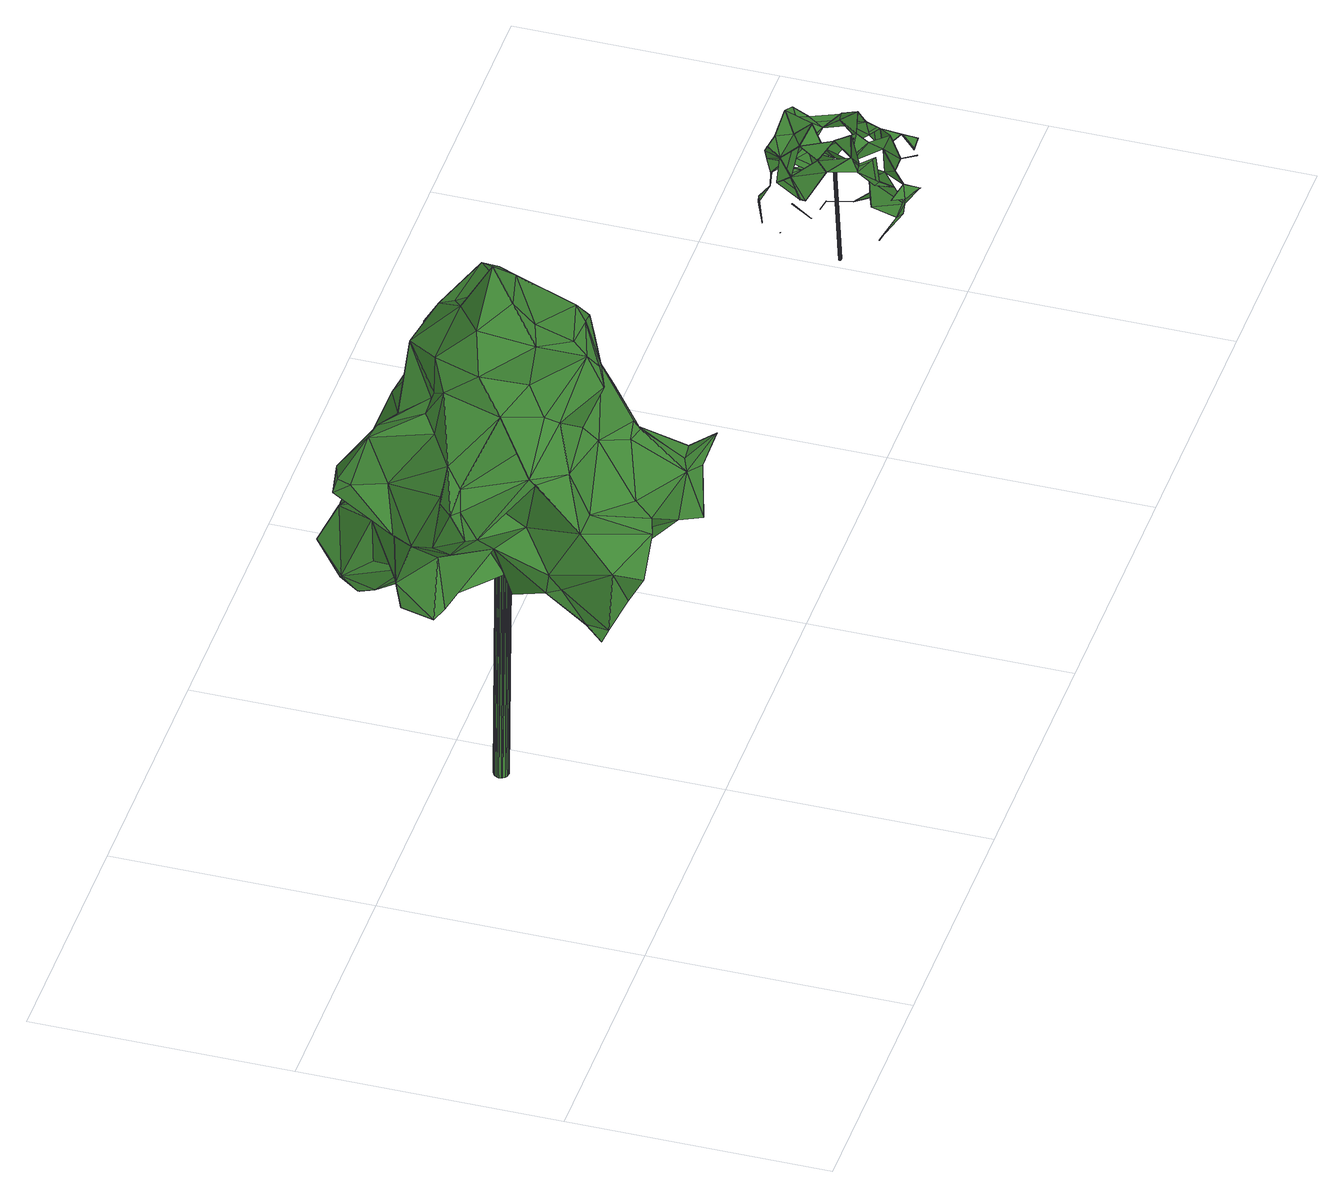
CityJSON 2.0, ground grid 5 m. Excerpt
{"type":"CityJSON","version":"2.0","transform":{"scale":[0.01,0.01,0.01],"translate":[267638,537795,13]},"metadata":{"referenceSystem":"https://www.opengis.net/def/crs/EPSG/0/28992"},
"CityObjects":{
"tree1":{"type":"SolitaryVegetationObject","attributes":{"gtid":356,"crown_width_m":6.36,"crown_median_z":20.13,"crown_r50_m":0.296,"crown_porosity":0.908,"trunk_H_m":6.74,"trunk_DBH_m":0.291,"trunk_radius_m":0.146,"trunk_base_height_m":13.39,"original_gtid":"357"},"geometry":[{"type":"Solid","lod":"3","boundaries":[[[[0,1,2]],[[3,4,5]],[[3,5,6]],[[7,8,9]],[[10,11,12]],[[13,14,15]],[[16,17,18]],[[19,20,21]],[[21,20,22]],[[23,24,25]],[[26,27,28]],[[29,30,31]],[[31,30,32]],[[19,16,18]],[[33,16,19]],[[27,34,35]],[[36,37,38]],[[39,40,41]],[[42,43,44]],[[45,43,42]],[[46,47,48]],[[49,50,51]],[[39,52,40]],[[53,54,26]],[[55,56,57]],[[58,59,60]],[[61,22,50]],[[62,63,64]],[[65,66,67]],[[56,55,58]],[[68,69,59]],[[70,0,71]],[[7,62,72]],[[50,22,73]],[[74,75,60]],[[58,68,59]],[[76,77,78]],[[59,74,60]],[[79,80,81]],[[82,83,84]],[[85,86,87]],[[65,67,88]],[[89,90,82]],[[91,92,93]],[[94,13,15]],[[70,1,0]],[[77,95,96]],[[22,97,15]],[[61,21,22]],[[98,85,99]],[[98,86,85]],[[100,101,102]],[[19,21,33]],[[103,104,105]],[[97,94,15]],[[106,38,37]],[[61,16,33]],[[21,61,33]],[[107,19,108]],[[38,109,110]],[[50,111,16]],[[50,16,61]],[[112,113,114]],[[115,113,112]],[[68,76,116]],[[25,106,117]],[[118,119,120]],[[57,121,122]],[[123,64,124]],[[35,28,27]],[[70,125,8]],[[126,9,8]],[[127,128,12]],[[12,129,127]],[[62,7,63]],[[130,131,132]],[[133,134,85]],[[8,125,129]],[[135,136,137]],[[127,129,125]],[[90,89,63]],[[138,32,139]],[[140,141,34]],[[142,86,143]],[[144,145,146]],[[147,109,148]],[[149,150,91]],[[41,91,150]],[[140,34,151]],[[140,151,141]],[[0,152,71]],[[97,22,20]],[[46,123,124]],[[111,150,149]],[[78,116,76]],[[8,72,70]],[[56,58,60]],[[153,100,69]],[[153,69,116]],[[154,155,137]],[[14,13,151]],[[57,156,157]],[[76,68,77]],[[122,158,96]],[[159,67,160]],[[161,23,131]],[[3,116,162]],[[3,162,163]],[[90,83,82]],[[66,164,160]],[[32,165,31]],[[63,7,135]],[[90,63,135]],[[166,97,105]],[[167,110,147]],[[168,110,167]],[[12,169,139]],[[170,139,169]],[[56,171,57]],[[156,57,171]],[[172,145,164]],[[104,132,117]],[[173,100,153]],[[47,124,134]],[[58,55,77]],[[95,77,55]],[[58,77,68]],[[77,96,78]],[[174,96,175]],[[115,161,113]],[[123,62,64]],[[26,54,118]],[[152,120,71]],[[98,99,45]],[[25,132,176]],[[25,117,132]],[[18,17,177]],[[78,96,178]],[[174,178,96]],[[179,180,155]],[[180,179,181]],[[81,148,79]],[[117,141,182]],[[106,141,117]],[[148,81,147]],[[112,31,115]],[[160,67,66]],[[183,184,51]],[[51,184,185]],[[26,44,27]],[[186,70,72]],[[31,112,146]],[[31,146,29]],[[166,105,104]],[[27,44,43]],[[187,188,49]],[[51,187,49]],[[97,182,94]],[[120,152,189]],[[66,155,154]],[[2,190,0]],[[152,0,190]],[[46,191,192]],[[2,192,190]],[[66,65,193]],[[122,121,194]],[[122,194,103]],[[99,41,187]],[[182,151,94]],[[154,195,196]],[[137,195,154]],[[185,187,51]],[[7,72,8]],[[197,59,69]],[[146,145,29]],[[26,28,53]],[[174,177,17]],[[198,99,85]],[[114,199,144]],[[200,80,119]],[[15,14,184]],[[75,159,156]],[[160,156,159]],[[120,119,127]],[[24,109,38]],[[183,15,184]],[[201,185,184]],[[178,174,202]],[[41,99,39]],[[131,130,203]],[[12,204,169]],[[79,169,204]],[[81,200,205]],[[147,81,205]],[[28,35,53]],[[98,45,86]],[[200,119,205]],[[31,165,115]],[[120,127,71]],[[191,190,192]],[[80,200,81]],[[147,110,109]],[[206,207,208]],[[66,179,155]],[[124,209,46]],[[210,211,83]],[[180,211,210]],[[92,41,40]],[[92,91,41]],[[97,166,182]],[[60,75,56]],[[212,213,214]],[[121,213,212]],[[80,215,119]],[[127,119,215]],[[102,75,74]],[[100,102,74]],[[203,208,216]],[[214,208,203]],[[201,184,14]],[[217,147,54]],[[217,54,53]],[[119,118,54]],[[119,54,205]],[[218,219,43]],[[30,195,32]],[[10,32,195]],[[8,11,126]],[[128,215,12]],[[135,83,90]],[[210,83,135]],[[23,109,24]],[[148,109,23]],[[127,215,128]],[[9,135,7]],[[124,47,209]],[[107,105,20]],[[108,105,107]],[[25,24,38]],[[23,169,148]],[[178,202,163]],[[99,218,45]],[[48,47,87]],[[53,35,217]],[[35,34,217]],[[219,220,43]],[[10,195,137]],[[221,121,57]],[[38,110,36]],[[197,69,100]],[[138,139,170]],[[30,172,196]],[[164,196,172]],[[55,96,95]],[[122,96,55]],[[20,105,97]],[[106,25,38]],[[82,64,89]],[[161,165,23]],[[1,123,2]],[[130,132,104]],[[106,37,141]],[[133,87,47]],[[133,85,87]],[[5,4,198]],[[141,151,182]],[[183,22,15]],[[79,148,169]],[[142,190,48]],[[142,152,190]],[[199,216,144]],[[117,182,166]],[[199,161,216]],[[66,196,164]],[[66,154,196]],[[172,29,145]],[[157,156,207]],[[198,4,52]],[[108,103,105]],[[75,102,159]],[[174,93,92]],[[63,89,64]],[[46,209,47]],[[71,125,70]],[[84,124,64]],[[84,64,82]],[[165,161,115]],[[174,108,177]],[[30,196,195]],[[34,27,220]],[[180,135,137]],[[126,135,9]],[[175,222,108]],[[223,108,222]],[[122,222,158]],[[144,146,112]],[[144,112,114]],[[29,172,30]],[[94,151,13]],[[45,143,86]],[[45,218,43]],[[137,155,180]],[[216,207,144]],[[145,207,156]],[[87,86,48]],[[142,48,86]],[[145,144,207]],[[48,191,46]],[[41,188,187]],[[150,188,41]],[[57,122,55]],[[108,174,175]],[[49,188,111]],[[103,194,104]],[[93,149,91]],[[51,73,183]],[[165,138,23]],[[43,220,27]],[[117,166,104]],[[79,204,80]],[[215,80,204]],[[215,204,12]],[[207,216,208]],[[114,113,199]],[[199,113,161]],[[205,54,147]],[[156,164,145]],[[156,160,164]],[[224,153,6]],[[197,74,59]],[[65,88,225]],[[3,6,153]],[[203,216,161]],[[203,161,131]],[[130,104,212]],[[174,17,93]],[[42,143,45]],[[142,143,42]],[[212,214,130]],[[203,130,214]],[[135,126,136]],[[111,17,16]],[[149,17,111]],[[99,187,226]],[[34,167,217]],[[167,147,217]],[[10,227,32]],[[139,32,227]],[[189,228,120]],[[126,11,136]],[[10,136,11]],[[181,224,211]],[[181,211,180]],[[50,73,51]],[[210,135,180]],[[11,8,129]],[[201,220,185]],[[34,220,201]],[[78,162,116]],[[1,186,123]],[[62,123,186]],[[168,167,34]],[[186,1,70]],[[229,3,153]],[[229,153,116]],[[221,213,121]],[[169,138,170]],[[169,23,138]],[[32,138,165]],[[12,227,10]],[[139,227,12]],[[183,73,22]],[[44,228,230]],[[127,125,71]],[[186,72,62]],[[6,83,224]],[[6,5,83]],[[84,83,5]],[[231,99,198]],[[46,192,123]],[[168,34,141]],[[173,153,181]],[[224,181,153]],[[173,225,100]],[[162,78,178]],[[162,178,163]],[[96,158,175]],[[93,17,149]],[[25,176,23]],[[173,181,225]],[[101,100,225]],[[101,225,88]],[[229,116,3]],[[218,220,219]],[[185,220,218]],[[2,123,192]],[[50,49,111]],[[163,52,4]],[[163,4,3]],[[223,222,122]],[[218,226,185]],[[185,226,187]],[[218,99,226]],[[176,132,23]],[[23,132,131]],[[108,223,103]],[[212,194,121]],[[104,194,212]],[[122,103,223]],[[12,11,129]],[[75,156,171]],[[75,171,56]],[[224,83,211]],[[39,198,52]],[[231,39,99]],[[231,198,39]],[[157,207,206]],[[137,136,10]],[[47,134,133]],[[84,134,124]],[[85,134,198]],[[5,198,134]],[[5,134,84]],[[142,230,189]],[[168,141,110]],[[141,36,110]],[[37,36,141]],[[159,102,101]],[[42,230,142]],[[44,230,42]],[[118,120,228]],[[189,230,228]],[[142,189,152]],[[26,228,44]],[[118,228,26]],[[150,111,188]],[[20,19,232]],[[163,92,40]],[[163,40,52]],[[116,69,68]],[[101,88,67]],[[101,67,159]],[[193,225,181]],[[65,225,193]],[[197,100,74]],[[66,193,179]],[[179,193,181]],[[158,222,175]],[[174,92,202]],[[48,190,191]],[[221,57,233]],[[57,157,233]],[[221,233,213]],[[206,213,233]],[[206,233,157]],[[201,151,34]],[[14,151,201]],[[19,177,108]],[[18,177,19]],[[107,232,19]],[[20,232,107]],[[206,208,213]],[[213,208,214]],[[163,202,92]],[[234,235,236]],[[234,236,237]],[[237,236,238]],[[237,238,239]],[[236,235,240]],[[236,240,238]],[[238,240,241]],[[238,241,239]],[[240,235,242]],[[240,242,241]],[[241,242,243]],[[241,243,239]],[[242,235,244]],[[242,244,243]],[[243,244,245]],[[243,245,239]],[[244,235,246]],[[244,246,245]],[[245,246,247]],[[245,247,239]],[[246,235,248]],[[246,248,247]],[[247,248,249]],[[247,249,239]],[[248,235,250]],[[248,250,249]],[[249,250,251]],[[249,251,239]],[[250,235,252]],[[250,252,251]],[[251,252,253]],[[251,253,239]],[[252,235,254]],[[252,254,253]],[[253,254,255]],[[253,255,239]],[[254,235,256]],[[254,256,255]],[[255,256,257]],[[255,257,239]],[[256,235,258]],[[256,258,257]],[[257,258,259]],[[257,259,239]],[[258,235,260]],[[258,260,259]],[[259,260,261]],[[259,261,239]],[[260,235,262]],[[260,262,261]],[[261,262,263]],[[261,263,239]],[[262,235,264]],[[262,264,263]],[[263,264,265]],[[263,265,239]],[[264,235,266]],[[264,266,265]],[[265,266,267]],[[265,267,239]],[[266,235,268]],[[266,268,267]],[[267,268,269]],[[267,269,239]],[[268,235,270]],[[268,270,269]],[[269,270,271]],[[269,271,239]],[[270,235,272]],[[270,272,271]],[[271,272,273]],[[271,273,239]],[[272,235,274]],[[272,274,273]],[[273,274,275]],[[273,275,239]],[[274,235,276]],[[274,276,275]],[[275,276,277]],[[275,277,239]],[[276,235,278]],[[276,278,277]],[[277,278,279]],[[277,279,239]],[[278,235,280]],[[278,280,279]],[[279,280,281]],[[279,281,239]],[[280,235,282]],[[280,282,281]],[[281,282,283]],[[281,283,239]],[[282,235,234]],[[282,234,283]],[[283,234,237]],[[283,237,239]]]]}]},
"tree2":{"type":"SolitaryVegetationObject","attributes":{"gtid":618,"crown_width_m":2.47,"crown_median_z":15.6,"crown_r50_m":0.166,"crown_porosity":0.952,"trunk_H_m":2.28,"trunk_DBH_m":0.0482,"trunk_radius_m":0.0241,"trunk_base_height_m":13.32,"original_gtid":"620"},"geometry":[{"type":"MultiSurface","lod":"3","boundaries":[[[284,285,286]],[[287,288,289]],[[290,291,292]],[[291,293,292]],[[294,295,289]],[[296,297,293]],[[298,299,300]],[[301,302,303]],[[304,302,301]],[[305,285,306]],[[287,307,308]],[[309,310,311]],[[312,313,314]],[[295,315,316]],[[315,317,318]],[[298,319,299]],[[320,319,298]],[[321,322,323]],[[324,322,321]],[[325,322,326]],[[327,328,329]],[[284,330,285]],[[326,331,325]],[[332,333,334]],[[335,336,309]],[[337,309,336]],[[338,339,336]],[[340,302,304]],[[303,302,340]],[[341,342,300]],[[343,300,342]],[[344,345,346]],[[346,345,347]],[[348,349,350]],[[351,352,335]],[[306,324,305]],[[353,354,355]],[[292,307,287]],[[356,357,327]],[[358,359,347]],[[315,360,316]],[[361,323,362]],[[363,364,365]],[[366,367,368]],[[342,369,343]],[[353,308,307]],[[370,371,372]],[[341,373,374]],[[375,371,370]],[[376,377,378]],[[379,358,347]],[[380,381,382]],[[285,383,306]],[[330,383,285]],[[341,384,373]],[[294,308,355]],[[385,351,335]],[[376,321,377]],[[360,315,318]],[[284,386,387]],[[296,388,297]],[[389,331,326]],[[323,322,325]],[[298,300,343]],[[360,390,391]],[[298,343,369]],[[335,311,385]],[[303,340,382]],[[392,393,394]],[[392,394,395]],[[321,389,396]],[[397,398,399]],[[289,288,321]],[[314,333,332]],[[356,400,294]],[[401,402,403]],[[284,383,330]],[[404,405,406]],[[369,407,298]],[[369,319,407]],[[291,408,293]],[[377,409,378]],[[410,378,409]],[[329,319,320]],[[411,397,399]],[[342,299,319]],[[321,396,289]],[[319,369,342]],[[289,396,383]],[[403,412,392]],[[372,371,375]],[[341,373,342]],[[321,288,307]],[[307,288,353]],[[310,413,391]],[[310,391,414]],[[288,354,353]],[[354,288,355]],[[368,320,407]],[[309,338,336]],[[415,352,351]],[[382,340,380]],[[348,416,349]],[[403,417,393]],[[383,324,306]],[[296,292,287]],[[401,357,418]],[[360,382,419]],[[324,378,305]],[[325,420,421]],[[422,421,420]],[[423,310,419]],[[288,308,294]],[[424,398,397]],[[292,408,290]],[[293,408,292]],[[403,392,401]],[[291,358,408]],[[290,408,358]],[[341,374,384]],[[422,398,425]],[[362,422,425]],[[422,399,398]],[[401,403,426]],[[364,338,309]],[[324,376,378]],[[285,305,378]],[[401,412,403]],[[427,406,405]],[[316,337,339]],[[428,401,327]],[[350,416,348]],[[395,309,414]],[[295,429,363]],[[363,430,316]],[[431,428,375]],[[294,295,400]],[[432,389,323]],[[432,323,362]],[[418,356,401]],[[401,356,327]],[[372,375,428]],[[433,415,434]],[[368,435,367]],[[435,368,428]],[[436,430,363]],[[310,352,311]],[[363,365,389]],[[367,437,438]],[[367,438,366]],[[439,410,293]],[[440,441,442]],[[366,438,437]],[[443,444,445]],[[414,430,400]],[[316,430,414]],[[426,370,372]],[[295,316,391]],[[446,447,448]],[[315,387,386]],[[317,315,386]],[[403,393,392]],[[298,407,320]],[[364,395,365]],[[291,449,358]],[[449,346,358]],[[310,423,413]],[[293,297,439]],[[385,444,415]],[[351,385,415]],[[355,450,353]],[[355,308,450]],[[392,399,422]],[[392,422,394]],[[451,443,445]],[[391,360,295]],[[392,395,418]],[[291,290,449]],[[376,324,321]],[[434,451,433]],[[292,287,290]],[[403,392,417]],[[368,407,428]],[[423,381,380]],[[324,396,322]],[[322,396,326]],[[326,396,389]],[[383,396,324]],[[339,429,316]],[[368,367,320]],[[316,360,391]],[[414,310,309]],[[424,452,398]],[[414,400,395]],[[418,395,400]],[[287,308,288]],[[453,352,433]],[[415,433,352]],[[426,403,370]],[[321,307,377]],[[431,367,428]],[[372,428,431]],[[372,431,426]],[[367,435,428]],[[316,429,295]],[[293,410,292]],[[418,400,356]],[[393,404,406]],[[415,444,443]],[[352,444,385]],[[288,294,355]],[[294,363,295]],[[421,362,323]],[[421,323,325]],[[423,304,413]],[[301,413,304]],[[380,340,423]],[[304,423,340]],[[449,358,379]],[[284,387,295]],[[289,284,295]],[[449,379,346]],[[347,345,379]],[[382,423,419]],[[382,381,423]],[[295,363,316]],[[310,360,419]],[[293,292,296]],[[449,290,358]],[[284,289,383]],[[436,454,365]],[[316,414,309]],[[397,452,424]],[[309,352,414]],[[335,352,309]],[[296,303,382]],[[346,359,358]],[[397,411,452]],[[363,389,436]],[[393,417,394]],[[334,333,314]],[[314,333,312]],[[365,454,389]],[[431,402,426]],[[453,433,451]],[[431,455,456]],[[431,375,455]],[[350,308,416]],[[353,416,308]],[[307,457,377]],[[307,292,457]],[[416,450,349]],[[350,349,450]],[[350,450,308]],[[353,450,416]],[[356,400,357]],[[357,400,418]],[[456,402,431]],[[379,345,346]],[[337,336,339]],[[362,421,422]],[[406,417,393]],[[392,412,401]],[[392,398,399]],[[414,352,310]],[[285,410,439]],[[285,439,286]],[[455,402,456]],[[287,318,296]],[[447,458,448]],[[297,458,447]],[[286,297,447]],[[446,458,297]],[[448,458,446]],[[447,388,286]],[[286,388,284]],[[297,286,439]],[[378,410,285]],[[317,284,388]],[[453,444,352]],[[457,409,377]],[[427,393,417]],[[427,417,406]],[[391,390,310]],[[375,370,455]],[[420,325,331]],[[432,422,420]],[[341,300,373]],[[436,395,400]],[[432,454,389]],[[436,389,454]],[[425,412,362]],[[425,398,412]],[[392,412,398]],[[310,390,360]],[[427,404,393]],[[405,404,427]],[[428,329,367]],[[399,398,452]],[[452,411,399]],[[459,301,303]],[[459,303,296]],[[360,459,382]],[[317,459,296]],[[318,317,296]],[[347,359,346]],[[426,402,401]],[[370,402,455]],[[370,403,402]],[[459,360,413]],[[459,413,301]],[[413,360,391]],[[389,321,323]],[[389,454,331]],[[292,409,457]],[[309,311,335]],[[394,417,392]],[[362,412,392]],[[436,365,395]],[[362,422,432]],[[432,331,454]],[[432,420,331]],[[320,367,329]],[[437,367,366]],[[374,373,384]],[[299,373,300]],[[299,342,373]],[[284,330,386]],[[315,295,387]],[[319,329,328]],[[327,357,328]],[[284,317,386]],[[319,328,407]],[[407,328,428]],[[327,329,428]],[[428,328,401]],[[357,401,328]],[[451,445,453]],[[415,443,434]],[[434,443,451]],[[429,364,363]],[[400,430,436]],[[395,364,309]],[[453,445,444]],[[429,338,364]],[[339,338,429]],[[309,337,316]],[[352,385,311]],[[289,318,287]],[[422,362,392]],[[334,314,332]],[[292,410,409]],[[447,446,388]],[[297,388,446]],[[296,382,388]],[[382,459,388]],[[459,317,388]],[[318,295,360]],[[289,295,318]],[[460,461,462]],[[460,462,463]],[[463,462,464]],[[463,464,465]],[[462,461,466]],[[462,466,464]],[[464,466,467]],[[464,467,465]],[[466,461,468]],[[466,468,467]],[[467,468,469]],[[467,469,465]],[[468,461,470]],[[468,470,469]],[[469,470,471]],[[469,471,465]],[[470,461,472]],[[470,472,471]],[[471,472,473]],[[471,473,465]],[[472,461,474]],[[472,474,473]],[[474,461,475]],[[474,475,473]],[[473,475,476]],[[473,476,465]],[[476,475,477]],[[476,477,465]],[[475,461,478]],[[475,478,477]],[[477,478,479]],[[477,479,465]],[[478,461,480]],[[478,480,479]],[[479,480,481]],[[479,481,465]],[[480,461,482]],[[480,482,481]],[[481,482,483]],[[481,483,465]],[[482,461,484]],[[482,484,483]],[[483,484,485]],[[483,485,465]],[[485,484,486]],[[485,486,465]],[[484,461,487]],[[484,487,486]],[[486,487,488]],[[486,488,465]],[[487,461,489]],[[487,489,488]],[[488,489,490]],[[488,490,465]],[[489,461,491]],[[489,491,490]],[[490,491,492]],[[490,492,465]],[[491,461,493]],[[491,493,492]],[[492,493,463]],[[492,463,465]],[[493,461,460]],[[493,460,463]]]}]}
},
"vertices":[
[286,399,1143],[352,352,1167],[405,405,1199],[567,311,762],[561,416,784],[535,335,859],[583,248,835],[454,246,1073],[361,216,1071],[382,200,1037],[259,219,879],[296,246,962],[203,276,896],[239,639,567],[287,697,604],[323,668,528],[581,662,502],[587,580,512],[596,585,488],[545,608,437],[412,592,477],[521,659,441],[451,665,473],[212,345,717],[159,420,603],[203,430,595],[197,574,929],[220,640,832],[181,626,835],[253,78,675],[303,77,742],[209,123,711],[213,184,787],[529,654,448],[239,580,709],[177,634,806],[153,500,594],[154,499,592],[137,434,592],[581,500,761],[584,499,759],[578,560,738],[276,543,931],[259,604,844],[236,568,930],[398,591,876],[545,467,1089],[521,487,1038],[451,519,1056],[505,626,615],[537,668,584],[456,677,637],[588,470,768],[178,601,830],[204,540,828],[648,300,512],[603,188,530],[504,245,526],[669,186,537],[669,172,543],[640,144,544],[540,667,493],[478,271,1087],[519,259,1036],[522,303,1048],[577,40,774],[479,66,754],[524,50,740],[693,250,618],[653,220,649],[293,290,1126],[227,377,1088],[373,244,1089],[465,643,593],[638,145,567],[603,134,572],[676,277,647],[674,296,586],[659,311,626],[89,361,823],[79,386,883],[98,424,787],[547,286,1006],[523,259,961],[555,346,996],[514,478,903],[461,539,965],[496,561,972],[579,39,773],[539,274,1016],[517,249,992],[656,572,660],[612,535,658],[602,536,630],[261,613,524],[659,328,524],[639,346,553],[325,628,472],[438,517,948],[469,575,811],[611,160,705],[556,85,749],[609,160,703],[508,429,441],[385,434,512],[408,517,500],[201,466,598],[544,516,490],[532,487,469],[194,444,689],[168,514,635],[575,657,585],[228,136,568],[237,180,564],[220,146,545],[234,225,635],[669,279,670],[276,495,591],[218,457,948],[172,419,918],[222,441,1041],[444,286,544],[519,337,520],[471,382,1135],[559,439,1075],[288,301,1042],[362,184,1007],[222,336,1010],[252,312,912],[284,273,977],[318,349,606],[270,328,574],[298,350,593],[494,479,1010],[503,397,946],[422,208,1006],[354,222,914],[372,198,876],[255,297,744],[209,267,880],[284,591,580],[254,519,602],[346,542,1043],[356,527,983],[325,145,571],[378,132,636],[269,112,609],[133,475,753],[113,395,767],[658,605,647],[634,607,656],[240,637,569],[270,471,1079],[580,213,755],[364,126,761],[427,155,846],[485,142,625],[485,144,628],[543,362,568],[522,92,652],[494,39,646],[231,254,624],[575,326,676],[585,415,714],[447,72,668],[220,245,674],[370,494,516],[165,516,743],[170,514,636],[150,357,781],[220,349,812],[567,223,614],[344,120,709],[542,115,739],[601,462,570],[599,461,571],[315,386,630],[546,516,488],[591,341,612],[460,146,848],[455,157,867],[488,158,830],[268,582,528],[400,649,581],[330,685,605],[345,621,694],[355,311,1126],[477,592,712],[589,581,673],[252,468,1013],[387,459,1110],[449,488,1070],[450,399,1120],[512,80,756],[492,417,501],[281,187,778],[335,88,752],[651,219,647],[553,453,848],[239,181,562],[119,417,873],[305,661,674],[558,449,670],[295,255,659],[114,378,866],[139,422,872],[420,153,686],[378,134,636],[330,226,708],[546,465,1080],[436,271,929],[480,267,839],[407,362,593],[425,269,695],[398,283,696],[155,390,885],[313,172,609],[163,518,746],[377,564,828],[283,549,815],[274,575,733],[504,289,651],[495,418,502],[510,429,443],[578,232,841],[555,85,752],[444,549,762],[208,266,882],[238,479,974],[576,263,710],[270,479,986],[505,448,809],[478,619,518],[517,229,669],[440,395,39],[425,395,39],[439,399,39],[416,383,714],[415,387,714],[401,383,713],[437,403,39],[414,390,714],[435,405,39],[411,393,714],[432,408,39],[408,395,714],[429,409,39],[405,397,714],[425,410,39],[401,397,714],[421,409,39],[397,397,713],[418,407,39],[394,395,713],[415,405,39],[391,393,713],[412,402,39],[389,390,713],[411,399,38],[387,386,713],[410,395,38],[387,382,713],[411,391,38],[387,378,713],[412,388,38],[389,375,713],[415,385,38],[391,372,713],[418,382,38],[394,370,713],[422,381,39],[398,368,713],[425,380,39],[402,368,713],[429,381,39],[405,369,713],[433,383,39],[409,370,713],[436,385,39],[412,372,714],[438,388,39],[414,376,714],[439,391,39],[416,379,714],
[2020,330,301],[2031,350,342],[2011,362,296],[2002,332,251],[2039,308,252],[2040,312,268],[1998,364,223],[1998,366,223],[2001,342,250],[1992,372,257],[2025,255,260],[2005,270,294],[1977,343,276],[1984,373,281],[2070,203,147],[2068,233,133],[2069,233,132],[1951,285,238],[1933,309,273],[1932,335,257],[1914,277,241],[2075,349,317],[2075,348,317],[2039,309,252],[2045,298,201],[1977,210,307],[1930,241,302],[1950,190,299],[1960,279,166],[1960,278,167],[1960,279,167],[1989,309,302],[1995,247,323],[1989,310,302],[1989,309,301],[2070,203,148],[2037,191,154],[2074,292,283],[2099,264,302],[2096,248,282],[2092,323,288],[2107,235,301],[2099,264,304],[2048,198,206],[2049,198,205],[2037,191,155],[2031,349,342],[2079,229,331],[1963,316,190],[1963,316,189],[1962,316,190],[1959,190,311],[1994,215,343],[1993,216,343],[1994,216,342],[1994,216,343],[1889,279,263],[2075,286,117],[2069,233,133],[2104,202,141],[1928,361,162],[1928,361,163],[1949,375,192],[1926,367,223],[2052,342,198],[2027,348,176],[2052,341,198],[1961,160,331],[1951,189,299],[2059,283,213],[2082,281,226],[2059,282,213],[2024,223,259],[2049,198,206],[1980,362,207],[1949,374,192],[1969,270,293],[2089,239,251],[2086,209,277],[2037,223,309],[2034,218,317],[2035,218,317],[1987,161,124],[2026,140,151],[2054,136,138],[2104,202,142],[2023,126,231],[2033,97,222],[2033,98,222],[2075,286,118],[2045,288,121],[2012,120,208],[2076,323,272],[2063,326,267],[2060,339,309],[1949,373,192],[1888,279,263],[1890,279,263],[1933,309,274],[2060,338,309],[2045,288,122],[1949,189,299],[2024,297,330],[2024,297,329],[1977,343,277],[2076,261,307],[1968,270,293],[1969,270,292],[2049,172,281],[2037,136,276],[2049,159,315],[2030,193,305],[2074,292,284],[2107,124,273],[2096,152,283],[2096,152,284],[2024,223,260],[2046,168,232],[2023,127,231],[2033,145,250],[2039,106,288],[2039,105,289],[2039,106,289],[2070,202,148],[1998,365,223],[2020,330,300],[2011,362,295],[2106,124,273],[2049,172,280],[1951,283,238],[1977,210,306],[1972,156,268],[2053,341,198],[2038,136,276],[2024,222,260],[1930,242,302],[2096,218,297],[2097,218,297],[2089,190,294],[1914,276,241],[2095,128,254],[2089,190,293],[2024,126,231],[2040,106,289],[2045,131,169],[1996,247,323],[2036,222,309],[2012,121,208],[2095,218,297],[1973,156,268],[1967,127,267],[2054,136,139],[2037,222,309],[1986,161,124],[1986,160,124],[2011,363,296],[1898,318,171],[1899,318,172],[1898,318,172],[1967,127,266],[1969,164,260],[1970,164,260],[1958,360,312],[1959,360,313],[1958,360,313],[1980,362,206],[2045,298,200],[1973,156,267],[2095,128,255],[1971,164,260],[2079,229,330],[1993,139,214],[1993,140,214],[2040,313,268],[1958,361,313],[1934,309,274],[2027,245,32],[2025,245,32],[2027,246,32],[2020,253,261],[2020,254,260],[2017,253,260],[2027,247,32],[2019,255,260],[2026,247,32],[2018,256,260],[2025,247,32],[2017,256,260],[2024,247,32],[2016,255,260],[2023,247,32],[2023,246,32],[2015,255,260],[2015,254,260],[2023,245,32],[2015,253,260],[2023,244,32],[2015,252,260],[2023,243,32],[2016,252,260],[2024,243,32],[2016,251,260],[2017,251,260],[2025,243,32],[2017,251,261],[2026,243,32],[2018,251,261],[2027,243,32],[2019,252,261],[2027,244,32]
]}
